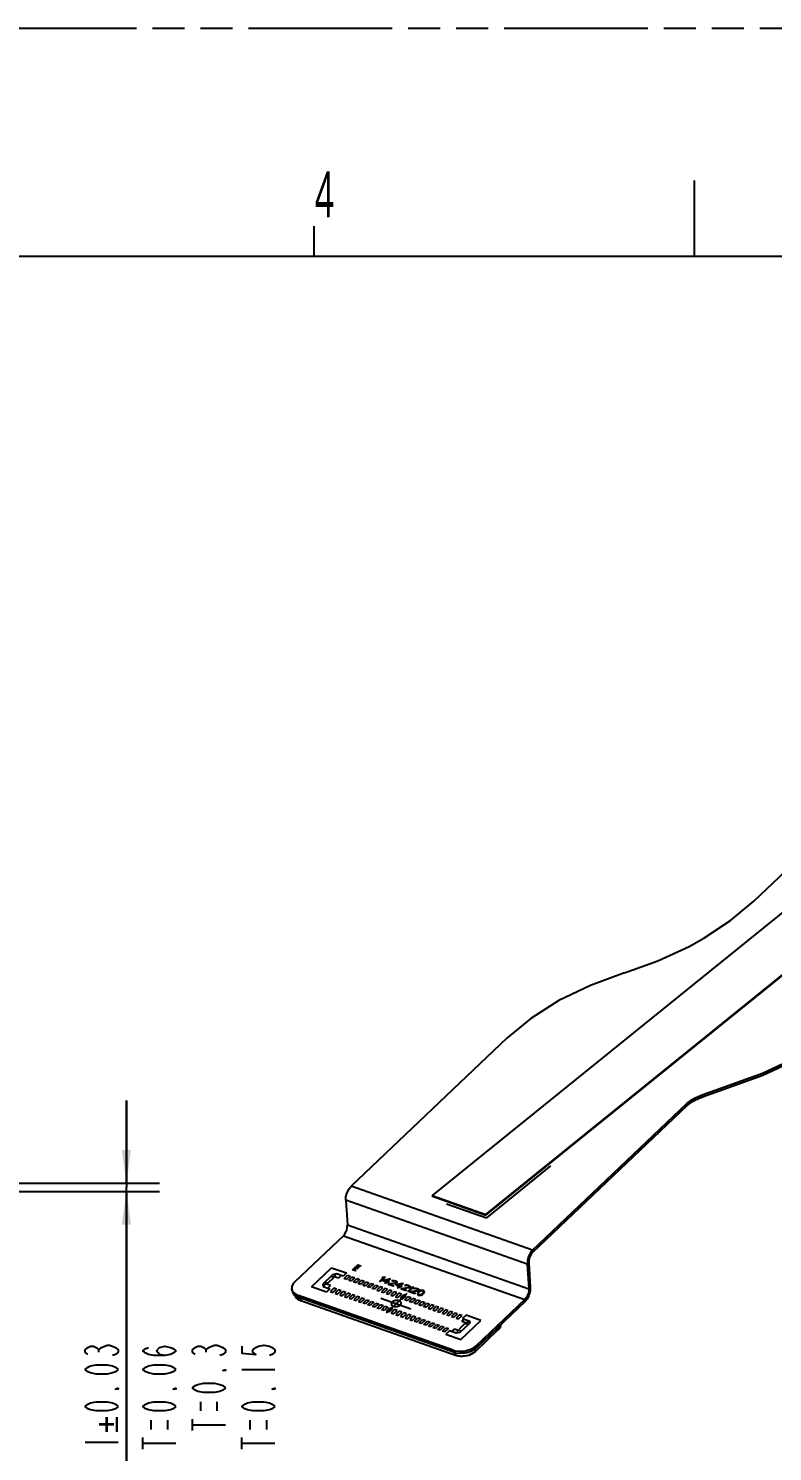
# Model space of a CAD drawing. Header units: millimetres. Extents: x -28 to 350, y 32 to 299.
# Drawn here: x 126.7 to 171.8, y 213 to 299.3 of the extents above; entities that cross this region are included whole.
import ezdxf

# ---------------------------------------------------------------- set-up
doc = ezdxf.new("R2010")
doc.units = ezdxf.units.MM
doc.header["$LTSCALE"] = 19.36
doc.linetypes.add('PHANTOM', pattern=[0.8, 0.45, -0.05, 0.1, -0.05, 0.1, -0.05])
doc.layers.get('0').update_dxf_attribs({"linetype": 'CONTINUOUS'})
doc.layers.add('00_COSMETICS', color=7, linetype='CONTINUOUS')
doc.layers.add('0PAPERF', color=2, linetype='PHANTOM', plot=False)
doc.layers.add('DIM', color=100, linetype='CONTINUOUS', lineweight=15)
doc.styles.get("Standard").update_dxf_attribs({"font": 'simplex.shx', "width": 0.56})
doc.dimstyles.new('DIMSTYLE_1', dxfattribs={"dimtxt": 2, "dimasz": 2, "dimexe": 2, "dimexo": 0.35, "dimgap": 0.5, "dimtad": 1, "dimzin": 0, "dimdsep": 46, "dimtxsty": 'Standard', "dimcen": 0.09, "dimazin": 0, "dimtol": 1, "dimtp": 0.03, "dimtm": 0.03, "dimtfac": 1, "dimtofl": 0, "dimtmove": 0, "dimatfit": 3, "dimfxl": 1, "dimtolj": 1, "dimtzin": 0, "dimarcsym": 0})

# ---------------------------------------------------------------- blocks, each defined once
blk = doc.blocks.new('_FILLED')
at = {"color": 0, "linetype": 'ByBlock'}
blk.add_solid([(0, 0), (-1, 0.14), (-1, -0.14)], dxfattribs=at)
blk = doc.blocks.new('*D03')
at = {"color": 2}
for p, q in [((132.665, 229.301), (132.665, 234.301)), ((132.665, 234.301), (132.665, 229.046)), ((121.913, 228.791), (134.665, 228.791)), ((122.06, 229.301), (134.665, 229.301)), ((132.665, 209.67), (132.665, 229.046)), ((132.665, 228.791), (132.665, 209.67))]:
    blk.add_line(p, q, dxfattribs=at)
at = {"color": 2, "xscale": 2, "yscale": 2, "zscale": 2}
for p, rotation in [((132.665, 229.301), 270), ((132.665, 228.791), 90)]:
    blk.add_blockref('_FILLED', p, dxfattribs=dict(at, rotation=rotation))

msp = doc.modelspace()

# ---------------------------------------------------------------- linework, layer by layer
for p, q in [((167.078, 285.465), (167.078, 290.073)), ((144.038, 285.465), (144.038, 287.309)), ((338.495, 285.465), (-17.242, 285.465))]:
    msp.add_line(p, q)
at = {"color": 7}
for p, q in [((191.758, 261.37), (151.193, 228.545)), ((154.437, 227.401), (194.55, 259.86)), ((154.442, 227.362), (194.555, 259.821)), ((170.669, 246.396), (173.85, 249.423)), ((155.71, 238.084), (146.275, 229.11)), ((157.263, 225.236), (166.608, 234.125)), ((157.28, 225.118), (166.625, 234.007)), ((145.955, 228.262), (146.054, 226.775)), ((151.198, 228.506), (151.193, 228.545)), ((151.193, 228.545), (154.437, 227.401)), ((151.198, 228.506), (154.442, 227.362)), ((154.442, 227.362), (154.437, 227.401)), ((145.805, 226.115), (142.861, 223.315)), ((156.943, 224.388), (157.042, 222.9)), ((157.031, 224.459), (157.13, 222.971)), ((142.679, 222.888), (142.703, 222.801)), ((142.696, 222.77), (142.679, 222.888)), ((152.463, 219.175), (143.09, 222.48)), ((152.479, 219.057), (143.107, 222.362)), ((152.607, 218.857), (143.234, 222.162)), ((156.793, 222.241), (153.849, 219.44)), ((156.81, 222.123), (153.866, 219.323)), ((155.173, 220.403), (153.785, 219.083)), ((152.463, 219.175), (152.583, 219.14))]:
    msp.add_line(p, q, dxfattribs=at)
at = {"color": 9}
for p, q in [((167.543, 234.646), (167.559, 234.528)), ((166.608, 234.125), (166.625, 234.007)), ((157.263, 225.236), (146.275, 229.11)), ((156.943, 224.388), (145.955, 228.262)), ((145.805, 226.115), (156.793, 222.241)), ((146.054, 226.775), (157.042, 222.9)), ((157.263, 225.236), (157.28, 225.118)), ((156.943, 224.388), (157.031, 224.459)), ((157.042, 222.9), (157.13, 222.971)), ((143.09, 222.48), (143.107, 222.362)), ((143.211, 222.325), (143.234, 222.162)), ((156.793, 222.241), (156.81, 222.123)), ((155.153, 220.547), (155.173, 220.403)), ((152.463, 219.175), (152.479, 219.057)), ((153.763, 219.24), (153.785, 219.083)), ((153.849, 219.44), (153.866, 219.323)), ((152.582, 219.028), (152.607, 218.857))]:
    msp.add_line(p, q, dxfattribs=at)
at = {"color": 4}
for p, q in [((158.355, 230.339), (154.475, 227.2)), ((152.051, 228.054), (154.475, 227.2)), ((142.891, 222.478), (142.889, 222.484))]:
    msp.add_line(p, q, dxfattribs=at)
at = {"color": 2}
for p, q in [((130.998, 219.057), (130.998, 219.197)), ((137.498, 219.057), (137.498, 219.197)), ((139.665, 218.007), (141.665, 218.007)), ((137.165, 215.487), (137.165, 216.047)), ((138.165, 215.487), (138.165, 216.047)), ((134.165, 214.367), (134.165, 214.927)), ((135.165, 214.367), (135.165, 214.927)), ((136.665, 214.297), (136.665, 214.997)), ((140.165, 214.367), (140.165, 214.927)), ((141.165, 214.367), (141.165, 214.927)), ((136.665, 214.647), (138.665, 214.647)), ((130.165, 213.59), (132.165, 213.59)), ((133.665, 213.177), (133.665, 213.877)), ((133.665, 213.527), (135.665, 213.527)), ((139.665, 213.177), (139.665, 213.877)), ((139.665, 213.527), (141.665, 213.527))]:
    msp.add_line(p, q, dxfattribs=at)
at = {"color": 7}
for points in [[(162.835, 242.044), (164.864, 242.772), (166.755, 243.651), (167.639, 244.142), (169.262, 245.216), (170.669, 246.396)], [(167.543, 234.646), (171.196, 235.97), (174.603, 237.562), (176.195, 238.45), (179.119, 240.391), (181.657, 242.522)], [(162.835, 242.044), (160.768, 241.288), (158.863, 240.362), (157.164, 239.286), (155.71, 238.084)], [(167.559, 234.528), (171.213, 235.852), (174.62, 237.444), (176.212, 238.332), (179.136, 240.273), (181.673, 242.404)], [(166.608, 234.125), (166.929, 234.37), (167.119, 234.476), (167.543, 234.646)], [(166.625, 234.007), (166.946, 234.252), (167.135, 234.358), (167.559, 234.528)], [(145.955, 228.262), (145.964, 228.46), (146.014, 228.671), (146.053, 228.774), (146.153, 228.963), (146.275, 229.11)], [(145.805, 226.115), (145.9, 226.23), (145.978, 226.376), (146.008, 226.456), (146.047, 226.62), (146.054, 226.775)], [(157.263, 225.236), (157.141, 225.088), (157.041, 224.9), (157.002, 224.797), (156.952, 224.586), (156.943, 224.388)], [(157.28, 225.118), (157.185, 225.003), (157.107, 224.857), (157.077, 224.777), (157.038, 224.613), (157.031, 224.459)], [(142.861, 223.315), (142.787, 223.233), (142.694, 223.06), (142.68, 222.885), (142.679, 222.888)], [(142.696, 222.77), (142.72, 222.683), (142.824, 222.53)], [(142.703, 222.801), (142.807, 222.648), (142.981, 222.526), (143.09, 222.48)], [(157.042, 222.9), (157.035, 222.746), (156.996, 222.582), (156.966, 222.502), (156.888, 222.355), (156.793, 222.241)], [(157.13, 222.971), (157.121, 222.773), (157.071, 222.562), (157.032, 222.459), (156.931, 222.271), (156.81, 222.123)], [(142.824, 222.53), (142.998, 222.408), (143.107, 222.362)], [(143.234, 222.162), (142.957, 222.346), (142.899, 222.478)], [(155.328, 220.713), (155.327, 220.67), (155.173, 220.403)], [(152.479, 219.057), (152.6, 219.022), (152.867, 218.989), (153.15, 219.005), (153.29, 219.032), (153.552, 219.12), (153.775, 219.247), (153.866, 219.323)], [(152.583, 219.14), (152.85, 219.106), (153.133, 219.123), (153.273, 219.15), (153.536, 219.238)], [(153.536, 219.238), (153.758, 219.365), (153.849, 219.44)], [(153.785, 219.083), (153.447, 218.881), (153.016, 218.799), (152.607, 218.857)]]:
    msp.add_lwpolyline(points, dxfattribs=at)
at = {"color": 4}
for points in [[(142.957, 222.345), (142.942, 222.366), (142.929, 222.387), (142.917, 222.408), (142.906, 222.432), (142.898, 222.454), (142.891, 222.478)], [(143.234, 222.162), (143.179, 222.184), (143.125, 222.21), (143.075, 222.239), (143.031, 222.271), (142.992, 222.307), (142.957, 222.345)], [(155.327, 220.67), (155.317, 220.624), (155.3, 220.579), (155.278, 220.533), (155.249, 220.489), (155.214, 220.446), (155.173, 220.403)], [(155.331, 220.716), (155.331, 220.709), (155.331, 220.702), (155.33, 220.694), (155.329, 220.687), (155.329, 220.68), (155.327, 220.67)], [(153.016, 218.799), (152.943, 218.799), (152.871, 218.803), (152.801, 218.81), (152.734, 218.822), (152.669, 218.838), (152.607, 218.857)], [(153.447, 218.882), (153.379, 218.858), (153.309, 218.839), (153.237, 218.823), (153.163, 218.811), (153.09, 218.803), (153.016, 218.799)], [(153.785, 219.083), (153.741, 219.045), (153.691, 219.007), (153.637, 218.971), (153.578, 218.939), (153.515, 218.909), (153.447, 218.882)]]:
    msp.add_lwpolyline(points, dxfattribs=at)
at = {"color": 2}
for points in [[(130.332, 218.917), (130.165, 219.057), (130.165, 219.197), (130.332, 219.337), (130.498, 219.407), (130.665, 219.407), (130.832, 219.337), (130.998, 219.197), (131.165, 219.337)], [(131.165, 219.337), (131.498, 219.477), (131.665, 219.477)], [(131.665, 219.477), (131.998, 219.337), (132.165, 219.197), (132.165, 219.057), (131.998, 218.917), (131.832, 218.847)], [(134.998, 218.847), (134.665, 218.917), (134.498, 219.127), (134.665, 219.337), (134.998, 219.407), (135.332, 219.337), (135.498, 219.267), (135.665, 219.127), (135.498, 218.987), (135.332, 218.917), (134.998, 218.847), (134.332, 218.847), (133.998, 218.917), (133.832, 218.987), (133.665, 219.127), (133.832, 219.267), (133.998, 219.337)], [(136.832, 218.917), (136.665, 219.057), (136.665, 219.197), (136.832, 219.337), (136.998, 219.407), (137.165, 219.407), (137.332, 219.337), (137.498, 219.197), (137.665, 219.337), (137.832, 219.407), (137.998, 219.477), (138.165, 219.477), (138.332, 219.407), (138.498, 219.337), (138.665, 219.197), (138.665, 219.057), (138.498, 218.917), (138.332, 218.847)], [(139.665, 219.407), (139.665, 218.987), (140.498, 218.917), (140.332, 219.057), (140.332, 219.197), (140.498, 219.337), (140.665, 219.407), (140.998, 219.477), (141.332, 219.407), (141.498, 219.337), (141.665, 219.197), (141.665, 219.057), (141.498, 218.917), (141.332, 218.847)], [(132.165, 218.007), (131.998, 217.867), (131.832, 217.797), (131.498, 217.727), (130.832, 217.727), (130.498, 217.797), (130.332, 217.867), (130.165, 218.007), (130.332, 218.147), (130.498, 218.217), (130.832, 218.287), (131.498, 218.287), (131.832, 218.217), (131.998, 218.147), (132.165, 218.007)], [(135.665, 218.007), (135.498, 217.867), (135.332, 217.797), (134.998, 217.727), (134.332, 217.727), (133.998, 217.797), (133.832, 217.867), (133.665, 218.007), (133.832, 218.147), (133.998, 218.217), (134.332, 218.287), (134.998, 218.287), (135.332, 218.217), (135.498, 218.147), (135.665, 218.007)], [(138.665, 218.007), (138.665, 217.937), (138.498, 217.937), (138.665, 218.007)], [(132.165, 216.887), (132.165, 216.817), (131.998, 216.817), (132.165, 216.887)], [(135.665, 216.887), (135.665, 216.817), (135.498, 216.817), (135.665, 216.887)], [(138.665, 216.887), (138.498, 216.747), (138.332, 216.677), (137.998, 216.607), (137.332, 216.607), (136.998, 216.677), (136.832, 216.747), (136.665, 216.887), (136.832, 217.027), (136.998, 217.097), (137.332, 217.167), (137.998, 217.167), (138.332, 217.097), (138.498, 217.027), (138.665, 216.887)], [(141.665, 216.887), (141.665, 216.817), (141.498, 216.817), (141.665, 216.887)], [(132.165, 215.767), (131.998, 215.627), (131.832, 215.557), (131.498, 215.487), (130.832, 215.487), (130.498, 215.557), (130.332, 215.627), (130.165, 215.767), (130.332, 215.907), (130.498, 215.977), (130.832, 216.047), (131.498, 216.047), (131.832, 215.977), (131.998, 215.907), (132.165, 215.767)], [(135.665, 215.767), (135.498, 215.627), (135.332, 215.557), (134.998, 215.487), (134.332, 215.487), (133.998, 215.557), (133.832, 215.627), (133.665, 215.767), (133.832, 215.907), (133.998, 215.977), (134.332, 216.047), (134.998, 216.047), (135.332, 215.977), (135.498, 215.907), (135.665, 215.767)], [(141.665, 215.767), (141.498, 215.627), (141.332, 215.557), (140.998, 215.487), (140.332, 215.487), (139.998, 215.557), (139.832, 215.627), (139.665, 215.767), (139.832, 215.907), (139.998, 215.977), (140.332, 216.047), (140.998, 216.047), (141.332, 215.977), (141.498, 215.907), (141.665, 215.767)]]:
    msp.add_lwpolyline(points, dxfattribs=at)
for points in [[(131.388, 214.753), (131.388, 215.131), (131.552, 214.222)], [(131.552, 214.59), (131.552, 214.222), (131.388, 215.131)], [(131.552, 214.753), (131.552, 214.59), (131.388, 215.131)], [(131.552, 214.753), (131.388, 215.131), (131.552, 215.131)], [(132.012, 215.131), (132.165, 214.222), (132.012, 214.222)], [(132.165, 214.222), (132.012, 215.131), (132.165, 215.131)], [(131.01, 214.753), (131.388, 214.59), (131.01, 214.59)], [(131.388, 214.59), (131.01, 214.753), (131.388, 214.753)], [(131.388, 214.59), (131.388, 214.753), (131.552, 214.222)], [(131.388, 214.59), (131.552, 214.222), (131.388, 214.222)], [(131.552, 214.753), (131.92, 214.59), (131.552, 214.59)], [(131.92, 214.59), (131.552, 214.753), (131.92, 214.753)]]:
    msp.add_solid(points, dxfattribs=at)
at = {"layer": '00_COSMETICS', "color": 2}
for p, q in [((146.613, 224.288), (146.629, 224.304)), ((146.629, 224.304), (146.81, 224.24)), ((146.667, 224.339), (146.683, 224.355)), ((146.678, 224.315), (146.667, 224.339)), ((146.708, 224.304), (146.678, 224.315)), ((146.683, 224.355), (146.863, 224.291)), ((146.698, 224.329), (146.708, 224.304)), ((146.847, 224.276), (146.698, 224.329)), ((146.863, 224.291), (146.847, 224.276)), ((143.877, 223.017), (145.092, 224.172)), ((145.157, 223.75), (144.555, 223.177)), ((145.192, 223.541), (144.891, 223.255)), ((145.064, 223.662), (145.169, 223.625)), ((145.092, 224.172), (145.996, 223.853)), ((145.381, 223.795), (145.157, 223.75)), ((145.169, 223.625), (145.192, 223.541)), ((145.26, 223.679), (145.381, 223.795)), ((145.276, 223.621), (145.26, 223.679)), ((145.502, 223.541), (145.276, 223.621)), ((145.785, 223.652), (145.381, 223.795)), ((145.664, 223.695), (145.502, 223.541)), ((145.996, 223.853), (145.785, 223.652)), ((145.849, 223.513), (146.063, 223.717)), ((145.995, 223.462), (145.849, 223.513)), ((146.209, 223.665), (145.995, 223.462)), ((146.063, 223.717), (146.209, 223.665)), ((146.132, 223.413), (146.346, 223.617)), ((146.491, 223.566), (146.277, 223.362)), ((146.346, 223.617), (146.491, 223.566)), ((146.363, 224.05), (146.428, 224.112)), ((146.543, 223.987), (146.363, 224.05)), ((146.45, 224.108), (146.399, 224.059)), ((146.399, 224.059), (146.456, 224.039)), ((146.415, 223.314), (146.629, 223.517)), ((146.428, 224.112), (146.445, 224.123)), ((146.445, 224.123), (146.467, 224.129)), ((146.462, 224.114), (146.45, 224.108)), ((146.456, 224.039), (146.507, 224.087)), ((146.475, 224.116), (146.462, 224.114)), ((146.467, 224.129), (146.491, 224.132)), ((146.489, 224.115), (146.475, 224.116)), ((146.527, 224.077), (146.479, 224.031)), ((146.479, 224.031), (146.56, 224.002)), ((146.484, 224.166), (146.5, 224.181)), ((146.665, 224.102), (146.484, 224.166)), ((146.5, 224.111), (146.489, 224.115)), ((146.491, 224.132), (146.505, 224.13)), ((146.5, 224.181), (146.681, 224.117)), ((146.509, 224.104), (146.5, 224.111)), ((146.505, 224.13), (146.52, 224.125)), ((146.507, 224.087), (146.511, 224.096)), ((146.511, 224.096), (146.509, 224.104)), ((146.52, 224.125), (146.529, 224.118)), ((146.522, 224.201), (146.546, 224.224)), ((146.702, 224.138), (146.522, 224.201)), ((146.537, 224.091), (146.527, 224.077)), ((146.529, 224.118), (146.536, 224.105)), ((146.536, 224.105), (146.537, 224.091)), ((146.56, 224.002), (146.543, 223.987)), ((146.546, 224.224), (146.767, 224.234)), ((146.774, 223.466), (146.56, 223.262)), ((146.786, 224.217), (146.561, 224.209)), ((146.561, 224.209), (146.718, 224.153)), ((146.767, 224.234), (146.613, 224.288)), ((146.629, 223.517), (146.774, 223.466)), ((146.681, 224.117), (146.665, 224.102)), ((146.718, 224.153), (146.702, 224.138)), ((146.81, 224.24), (146.786, 224.217)), ((148, 223.345), (148.24, 223.573)), ((148.34, 223.602), (148.051, 223.327)), ((148.147, 223.55), (148.196, 223.597)), ((148.24, 223.573), (148.147, 223.55)), ((148.196, 223.597), (148.289, 223.62)), ((148.241, 223.42), (148.609, 223.507)), ((148.289, 223.62), (148.34, 223.602)), ((148.3, 223.399), (148.56, 223.46)), ((148.56, 223.46), (148.443, 223.349)), ((148.66, 223.489), (148.494, 223.331)), ((148.609, 223.507), (148.66, 223.489)), ((144.782, 222.698), (143.877, 223.017)), ((144.555, 223.177), (144.589, 223.041)), ((144.71, 223.157), (144.589, 223.041)), ((144.589, 223.041), (144.993, 222.899)), ((144.753, 223.228), (144.648, 223.265)), ((144.807, 223.175), (144.71, 223.157)), ((144.891, 223.255), (144.753, 223.228)), ((144.993, 222.899), (144.782, 222.698)), ((145.034, 223.095), (144.807, 223.175)), ((144.872, 222.941), (145.034, 223.095)), ((145.236, 222.93), (145.022, 222.726)), ((145.022, 222.726), (145.167, 222.675)), ((145.167, 222.675), (145.381, 222.879)), ((145.381, 222.879), (145.236, 222.93)), ((145.519, 222.83), (145.305, 222.626)), ((145.305, 222.626), (145.45, 222.575)), ((145.45, 222.575), (145.664, 222.779)), ((145.664, 222.779), (145.519, 222.83)), ((145.802, 222.73), (145.588, 222.527)), ((145.733, 222.476), (145.947, 222.679)), ((145.947, 222.679), (145.802, 222.73)), ((146.084, 222.631), (145.87, 222.427)), ((146.016, 222.376), (146.23, 222.579)), ((146.23, 222.579), (146.084, 222.631)), ((146.277, 223.362), (146.132, 223.413)), ((146.56, 223.262), (146.415, 223.314)), ((146.698, 223.214), (146.912, 223.417)), ((146.843, 223.163), (146.698, 223.214)), ((147.057, 223.366), (146.843, 223.163)), ((146.912, 223.417), (147.057, 223.366)), ((146.98, 223.114), (147.194, 223.318)), ((147.126, 223.063), (146.98, 223.114)), ((147.34, 223.266), (147.126, 223.063)), ((147.194, 223.318), (147.34, 223.266)), ((147.263, 223.014), (147.477, 223.218)), ((147.408, 222.963), (147.263, 223.014)), ((147.623, 223.167), (147.408, 222.963)), ((147.477, 223.218), (147.623, 223.167)), ((147.546, 222.915), (147.76, 223.118)), ((147.691, 222.864), (147.546, 222.915)), ((147.905, 223.067), (147.691, 222.864)), ((147.76, 223.118), (147.905, 223.067)), ((148.043, 223.019), (147.829, 222.815)), ((147.829, 222.815), (147.974, 222.764)), ((147.974, 222.764), (148.188, 222.967)), ((148.051, 223.327), (148, 223.345)), ((148.188, 222.967), (148.043, 223.019)), ((148.325, 222.919), (148.111, 222.715)), ((148.111, 222.715), (148.257, 222.664)), ((148.204, 223.385), (148.241, 223.42)), ((148.406, 223.314), (148.204, 223.385)), ((148.257, 222.664), (148.471, 222.868)), ((148.443, 223.349), (148.3, 223.399)), ((148.32, 223.232), (148.406, 223.314)), ((148.37, 223.214), (148.32, 223.232)), ((148.471, 222.868), (148.325, 222.919)), ((148.457, 223.296), (148.37, 223.214)), ((148.608, 222.819), (148.394, 222.616)), ((148.394, 222.616), (148.54, 222.564)), ((148.411, 221.431), (149.677, 222.635)), ((148.541, 223.266), (148.457, 223.296)), ((148.494, 223.331), (148.578, 223.302)), ((148.522, 223.161), (148.553, 223.19)), ((148.825, 223.054), (148.522, 223.161)), ((148.54, 222.564), (148.754, 222.768)), ((148.578, 223.302), (148.541, 223.266)), ((148.553, 223.19), (148.942, 223.253)), ((148.754, 222.768), (148.608, 222.819)), ((148.966, 223.221), (148.62, 223.166)), ((148.62, 223.166), (148.856, 223.083)), ((148.891, 222.72), (148.677, 222.516)), ((148.752, 223.368), (148.785, 223.389)), ((148.794, 223.354), (148.752, 223.368)), ((148.785, 223.389), (148.843, 223.4)), ((148.829, 223.365), (148.794, 223.354)), ((148.822, 222.465), (149.036, 222.668)), ((148.856, 223.083), (148.825, 223.054)), ((148.867, 223.368), (148.829, 223.365)), ((148.843, 223.4), (148.889, 223.4)), ((148.915, 223.359), (148.867, 223.368)), ((148.889, 223.4), (148.954, 223.385)), ((149.036, 222.668), (148.891, 222.72)), ((148.949, 223.347), (148.915, 223.359)), ((148.942, 223.253), (148.984, 223.271)), ((148.985, 223.327), (148.949, 223.347)), ((148.954, 223.385), (148.988, 223.374)), ((149.174, 222.62), (148.96, 222.416)), ((149.001, 223.232), (148.966, 223.221)), ((148.978, 223.112), (149.015, 223.147)), ((149.18, 223.041), (148.978, 223.112)), ((148.984, 223.271), (148.996, 223.282)), ((148.998, 223.306), (148.985, 223.327)), ((148.988, 223.374), (149.032, 223.35)), ((148.996, 223.282), (148.998, 223.306)), ((149.034, 223.253), (149.001, 223.232)), ((149.015, 223.147), (149.383, 223.234)), ((149.032, 223.35), (149.054, 223.326)), ((149.046, 223.265), (149.034, 223.253)), ((149.063, 223.291), (149.046, 223.265)), ((149.054, 223.326), (149.063, 223.291)), ((149.074, 223.126), (149.334, 223.187)), ((149.217, 223.076), (149.074, 223.126)), ((149.094, 222.959), (149.18, 223.041)), ((149.145, 222.941), (149.094, 222.959)), ((149.105, 222.365), (149.319, 222.569)), ((149.231, 223.023), (149.145, 222.941)), ((149.319, 222.569), (149.174, 222.62)), ((149.334, 223.187), (149.217, 223.076)), ((149.315, 222.993), (149.231, 223.023)), ((149.434, 223.216), (149.268, 223.058)), ((149.268, 223.058), (149.352, 223.029)), ((149.296, 222.888), (149.327, 222.917)), ((149.599, 222.781), (149.296, 222.888)), ((149.352, 223.029), (149.315, 222.993)), ((149.327, 222.917), (149.716, 222.98)), ((149.383, 223.234), (149.434, 223.216)), ((149.74, 222.948), (149.394, 222.893)), ((149.394, 222.893), (149.63, 222.81)), ((149.526, 223.095), (149.559, 223.116)), ((149.568, 223.081), (149.526, 223.095)), ((149.559, 223.116), (149.618, 223.127)), ((149.604, 223.092), (149.568, 223.081)), ((149.63, 222.81), (149.599, 222.781)), ((149.641, 223.095), (149.604, 223.092)), ((149.618, 223.127), (149.663, 223.127)), ((149.689, 223.086), (149.641, 223.095)), ((149.663, 223.127), (149.729, 223.112)), ((149.723, 223.074), (149.689, 223.086)), ((149.716, 222.98), (149.758, 222.998)), ((149.717, 222.739), (149.957, 222.968)), ((149.768, 222.722), (149.717, 222.739)), ((149.759, 223.054), (149.723, 223.074)), ((149.729, 223.112), (149.762, 223.101)), ((149.775, 222.959), (149.74, 222.948)), ((149.758, 222.998), (149.77, 223.009)), ((149.772, 223.033), (149.759, 223.054)), ((149.762, 223.101), (149.807, 223.077)), ((150.057, 222.997), (149.768, 222.722)), ((149.77, 223.009), (149.772, 223.033)), ((149.808, 222.98), (149.775, 222.959)), ((149.807, 223.077), (149.828, 223.053)), ((149.821, 222.992), (149.808, 222.98)), ((149.837, 223.018), (149.821, 222.992)), ((149.828, 223.053), (149.837, 223.018)), ((149.835, 222.698), (149.866, 222.727)), ((150.138, 222.591), (149.835, 222.698)), ((149.863, 222.944), (149.913, 222.991)), ((149.957, 222.968), (149.863, 222.944)), ((149.866, 222.727), (150.255, 222.79)), ((149.913, 222.991), (150.006, 223.014)), ((150.279, 222.758), (149.933, 222.703)), ((149.933, 222.703), (150.169, 222.62)), ((150.006, 223.014), (150.057, 222.997)), ((150.065, 222.906), (150.098, 222.926)), ((150.107, 222.891), (150.065, 222.906)), ((150.098, 222.926), (150.156, 222.938)), ((150.142, 222.902), (150.107, 222.891)), ((150.169, 222.62), (150.138, 222.591)), ((150.18, 222.905), (150.142, 222.902)), ((150.156, 222.938), (150.202, 222.937)), ((150.228, 222.896), (150.18, 222.905)), ((150.202, 222.937), (150.267, 222.922)), ((150.262, 222.884), (150.228, 222.896)), ((150.255, 222.79), (150.297, 222.808)), ((150.298, 222.864), (150.262, 222.884)), ((150.267, 222.922), (150.301, 222.911)), ((150.314, 222.77), (150.279, 222.758)), ((150.29, 222.626), (150.282, 222.596)), ((150.282, 222.596), (150.289, 222.57)), ((150.289, 222.57), (150.312, 222.537)), ((150.3, 222.646), (150.29, 222.626)), ((150.297, 222.808), (150.309, 222.819)), ((150.311, 222.843), (150.298, 222.864)), ((150.322, 222.678), (150.3, 222.646)), ((150.301, 222.911), (150.345, 222.887)), ((150.309, 222.819), (150.311, 222.843)), ((150.347, 222.79), (150.314, 222.77)), ((150.377, 222.731), (150.322, 222.678)), ((150.342, 222.631), (150.339, 222.584)), ((150.339, 222.584), (150.351, 222.564)), ((150.37, 222.669), (150.342, 222.631)), ((150.345, 222.887), (150.367, 222.863)), ((150.359, 222.802), (150.347, 222.79)), ((150.376, 222.828), (150.359, 222.802)), ((150.367, 222.863), (150.376, 222.828)), ((150.413, 222.71), (150.37, 222.669)), ((150.417, 222.757), (150.377, 222.731)), ((150.459, 222.743), (150.413, 222.71)), ((150.444, 222.772), (150.417, 222.757)), ((150.485, 222.789), (150.444, 222.772)), ((150.529, 222.766), (150.459, 222.743)), ((150.529, 222.798), (150.485, 222.789)), ((150.589, 222.801), (150.529, 222.798)), ((150.567, 222.769), (150.529, 222.766)), ((150.544, 222.56), (150.589, 222.592)), ((150.615, 222.76), (150.567, 222.769)), ((150.586, 222.545), (150.625, 222.572)), ((150.646, 222.789), (150.589, 222.801)), ((150.589, 222.592), (150.632, 222.633)), ((150.651, 222.739), (150.615, 222.76)), ((150.625, 222.572), (150.68, 222.624)), ((150.632, 222.633), (150.661, 222.671)), ((150.69, 222.765), (150.646, 222.789)), ((150.664, 222.718), (150.651, 222.739)), ((150.661, 222.671), (150.664, 222.718)), ((150.68, 222.624), (150.703, 222.657)), ((150.714, 222.733), (150.69, 222.765)), ((150.703, 222.657), (150.713, 222.677)), ((150.713, 222.677), (150.721, 222.706)), ((150.721, 222.706), (150.714, 222.733)), ((145.588, 222.527), (145.733, 222.476)), ((145.87, 222.427), (146.016, 222.376)), ((146.367, 222.531), (146.153, 222.327)), ((146.153, 222.327), (146.299, 222.276)), ((146.299, 222.276), (146.513, 222.48)), ((146.513, 222.48), (146.367, 222.531)), ((146.65, 222.431), (146.436, 222.228)), ((146.436, 222.228), (146.581, 222.176)), ((146.581, 222.176), (146.795, 222.38)), ((146.795, 222.38), (146.65, 222.431)), ((146.933, 222.332), (146.719, 222.128)), ((146.719, 222.128), (146.864, 222.077)), ((146.864, 222.077), (147.078, 222.28)), ((147.078, 222.28), (146.933, 222.332)), ((147.001, 222.028), (147.215, 222.232)), ((147.147, 221.977), (147.001, 222.028)), ((147.361, 222.181), (147.147, 221.977)), ((147.215, 222.232), (147.361, 222.181)), ((147.284, 221.929), (147.498, 222.132)), ((147.43, 221.877), (147.284, 221.929)), ((147.644, 222.081), (147.43, 221.877)), ((147.498, 222.132), (147.644, 222.081)), ((147.567, 221.829), (147.781, 222.032)), ((147.712, 221.778), (147.567, 221.829)), ((147.926, 221.981), (147.712, 221.778)), ((147.781, 222.032), (147.926, 221.981)), ((147.85, 221.729), (148.064, 221.933)), ((147.995, 221.678), (147.85, 221.729)), ((148.209, 221.881), (147.995, 221.678)), ((148.064, 221.933), (148.209, 221.881)), ((148.075, 222.329), (149.899, 221.685)), ((148.133, 221.629), (148.347, 221.833)), ((148.492, 221.782), (148.278, 221.578)), ((148.347, 221.833), (148.492, 221.782)), ((148.415, 221.53), (148.629, 221.733)), ((148.629, 221.733), (148.775, 221.682)), ((148.677, 222.516), (148.822, 222.465)), ((148.96, 222.416), (149.105, 222.365)), ((149.457, 222.52), (149.243, 222.317)), ((149.243, 222.317), (149.388, 222.265)), ((149.388, 222.265), (149.602, 222.469)), ((149.602, 222.469), (149.457, 222.52)), ((149.525, 222.217), (149.739, 222.42)), ((149.671, 222.166), (149.525, 222.217)), ((149.885, 222.369), (149.671, 222.166)), ((149.739, 222.42), (149.885, 222.369)), ((149.808, 222.117), (150.022, 222.321)), ((149.953, 222.066), (149.808, 222.117)), ((150.168, 222.269), (149.953, 222.066)), ((150.022, 222.321), (150.168, 222.269)), ((150.091, 222.017), (150.305, 222.221)), ((150.236, 221.966), (150.091, 222.017)), ((150.45, 222.17), (150.236, 221.966)), ((150.305, 222.221), (150.45, 222.17)), ((150.312, 222.537), (150.357, 222.514)), ((150.351, 222.564), (150.387, 222.543)), ((150.357, 222.514), (150.413, 222.502)), ((150.374, 221.918), (150.588, 222.121)), ((150.519, 221.866), (150.374, 221.918)), ((150.387, 222.543), (150.436, 222.534)), ((150.413, 222.502), (150.474, 222.505)), ((150.436, 222.534), (150.473, 222.537)), ((150.473, 222.537), (150.544, 222.56)), ((150.474, 222.505), (150.518, 222.513)), ((150.518, 222.513), (150.559, 222.531)), ((150.733, 222.07), (150.519, 221.866)), ((150.559, 222.531), (150.586, 222.545)), ((150.588, 222.121), (150.733, 222.07)), ((150.656, 221.818), (150.87, 222.022)), ((150.802, 221.767), (150.656, 221.818)), ((151.016, 221.97), (150.802, 221.767)), ((150.87, 222.022), (151.016, 221.97)), ((151.153, 221.922), (150.939, 221.718)), ((150.939, 221.718), (151.085, 221.667)), ((151.085, 221.667), (151.299, 221.871)), ((151.299, 221.871), (151.153, 221.922)), ((151.436, 221.822), (151.222, 221.619)), ((151.367, 221.567), (151.581, 221.771)), ((151.581, 221.771), (151.436, 221.822)), ((151.719, 221.722), (151.505, 221.519)), ((151.864, 221.671), (151.719, 221.722)), ((148.278, 221.578), (148.133, 221.629)), ((148.561, 221.478), (148.415, 221.53)), ((148.775, 221.682), (148.561, 221.478)), ((148.912, 221.634), (148.698, 221.43)), ((148.698, 221.43), (148.843, 221.379)), ((148.843, 221.379), (149.058, 221.582)), ((149.058, 221.582), (148.912, 221.634)), ((149.195, 221.534), (148.981, 221.33)), ((148.981, 221.33), (149.126, 221.279)), ((149.126, 221.279), (149.34, 221.483)), ((149.34, 221.483), (149.195, 221.534)), ((149.478, 221.434), (149.264, 221.231)), ((149.264, 221.231), (149.409, 221.179)), ((149.409, 221.179), (149.623, 221.383)), ((149.623, 221.383), (149.478, 221.434)), ((149.76, 221.334), (149.546, 221.131)), ((149.546, 221.131), (149.692, 221.08)), ((149.692, 221.08), (149.906, 221.283)), ((149.906, 221.283), (149.76, 221.334)), ((150.043, 221.235), (149.829, 221.031)), ((149.829, 221.031), (149.975, 220.98)), ((149.975, 220.98), (150.189, 221.184)), ((150.189, 221.184), (150.043, 221.235)), ((150.112, 220.931), (150.326, 221.135)), ((150.257, 220.88), (150.112, 220.931)), ((150.471, 221.084), (150.257, 220.88)), ((150.326, 221.135), (150.471, 221.084)), ((150.395, 220.832), (150.609, 221.035)), ((150.754, 220.984), (150.54, 220.781)), ((150.609, 221.035), (150.754, 220.984)), ((150.678, 220.732), (150.892, 220.936)), ((151.037, 220.884), (150.823, 220.681)), ((150.892, 220.936), (151.037, 220.884)), ((151.222, 221.619), (151.367, 221.567)), ((151.505, 221.519), (151.65, 221.468)), ((151.65, 221.468), (151.864, 221.671)), ((152.002, 221.623), (151.788, 221.419)), ((151.788, 221.419), (151.933, 221.368)), ((151.933, 221.368), (152.147, 221.571)), ((152.147, 221.571), (152.002, 221.623)), ((152.284, 221.523), (152.07, 221.319)), ((152.07, 221.319), (152.216, 221.268)), ((152.216, 221.268), (152.43, 221.472)), ((152.43, 221.472), (152.284, 221.523)), ((152.567, 221.423), (152.353, 221.22)), ((152.353, 221.22), (152.498, 221.168)), ((152.498, 221.168), (152.713, 221.372)), ((152.713, 221.372), (152.567, 221.423)), ((152.85, 221.324), (152.636, 221.12)), ((152.636, 221.12), (152.781, 221.069)), ((152.781, 221.069), (152.995, 221.272)), ((152.995, 221.272), (152.85, 221.324)), ((152.926, 219.826), (154.14, 220.982)), ((152.984, 220.903), (153.146, 221.057)), ((153.21, 220.823), (152.984, 220.903)), ((153.236, 221.301), (153.024, 221.1)), ((153.024, 221.1), (153.428, 220.958)), ((153.307, 220.842), (153.21, 220.823)), ((154.14, 220.982), (153.236, 221.301)), ((153.428, 220.958), (153.307, 220.842)), ((153.428, 220.958), (153.462, 220.821)), ((150.54, 220.781), (150.395, 220.832)), ((150.823, 220.681), (150.678, 220.732)), ((150.96, 220.632), (151.174, 220.836)), ((151.106, 220.581), (150.96, 220.632)), ((151.32, 220.785), (151.106, 220.581)), ((151.174, 220.836), (151.32, 220.785)), ((151.243, 220.533), (151.457, 220.736)), ((151.388, 220.481), (151.243, 220.533)), ((151.603, 220.685), (151.388, 220.481)), ((151.457, 220.736), (151.603, 220.685)), ((151.526, 220.433), (151.74, 220.637)), ((151.671, 220.382), (151.526, 220.433)), ((151.885, 220.585), (151.671, 220.382)), ((151.74, 220.637), (151.885, 220.585)), ((151.809, 220.333), (152.023, 220.537)), ((151.954, 220.282), (151.809, 220.333)), ((152.168, 220.486), (151.954, 220.282)), ((152.232, 220.346), (152.021, 220.145)), ((152.021, 220.145), (152.926, 219.826)), ((152.023, 220.537), (152.168, 220.486)), ((152.636, 220.204), (152.232, 220.346)), ((152.515, 220.457), (152.353, 220.303)), ((152.741, 220.378), (152.515, 220.457)), ((152.636, 220.204), (152.757, 220.319)), ((152.861, 220.249), (152.636, 220.204)), ((152.757, 220.319), (152.741, 220.378)), ((153.126, 220.744), (152.825, 220.457)), ((152.825, 220.457), (152.848, 220.374)), ((152.848, 220.374), (152.953, 220.337)), ((153.462, 220.821), (152.861, 220.249)), ((153.265, 220.77), (153.126, 220.744)), ((153.37, 220.733), (153.265, 220.77))]:
    msp.add_line(p, q, dxfattribs=at)
for points in [[(148.766, 222.085), (148.737, 222.051), (148.718, 222.015), (148.711, 221.979), (148.715, 221.943), (148.73, 221.91), (148.755, 221.88), (148.791, 221.854), (148.835, 221.834), (148.885, 221.821), (148.941, 221.814), (148.998, 221.815), (149.057, 221.822), (149.114, 221.836), (149.166, 221.857), (149.212, 221.883), (149.251, 221.914)], [(149.251, 221.914), (149.28, 221.948), (149.299, 221.983), (149.307, 222.019), (149.303, 222.056), (149.288, 222.089), (149.262, 222.119), (149.227, 222.144), (149.182, 222.164), (149.132, 222.178), (149.077, 222.184), (149.019, 222.184), (148.96, 222.176), (148.904, 222.162), (148.852, 222.142), (148.805, 222.116), (148.766, 222.085)]]:
    msp.add_lwpolyline(points, dxfattribs=at)
at = {"layer": '0PAPERF'}
msp.add_line((350.11, 299.295), (-27.842, 299.295), dxfattribs=at)

# ---------------------------------------------------------------- texts
at = {"layer": 'DIM', "insert": (144.078, 290.609), "char_height": 2.7648, "width": 1.68329, "attachment_point": 1}
msp.add_mtext('{\\fMicrosoft JhengHei|b0|i0|c136|p0;\\C0;4}', dxfattribs=at)

# ---------------------------------------------------------------- dimensions: what is measured, and where the dimension line sits
at = {"color": 2}
dim = msp.add_linear_dim(base=(132.665, 229.301), p1=(121.563, 228.791), p2=(121.71, 229.301), angle=90, text='<>\\P导电胶 T=0.06\\P钢片 SUS304 T=0.3\\PFPC T=0.15', dimstyle='DIMSTYLE_1', dxfattribs=at)
dim.commit()
dim.dimension.update_dxf_attribs({"geometry": '*D03', "text_midpoint": (132.665, 209.67), "dimtype": 160})

doc.saveas('drawing.dxf')
